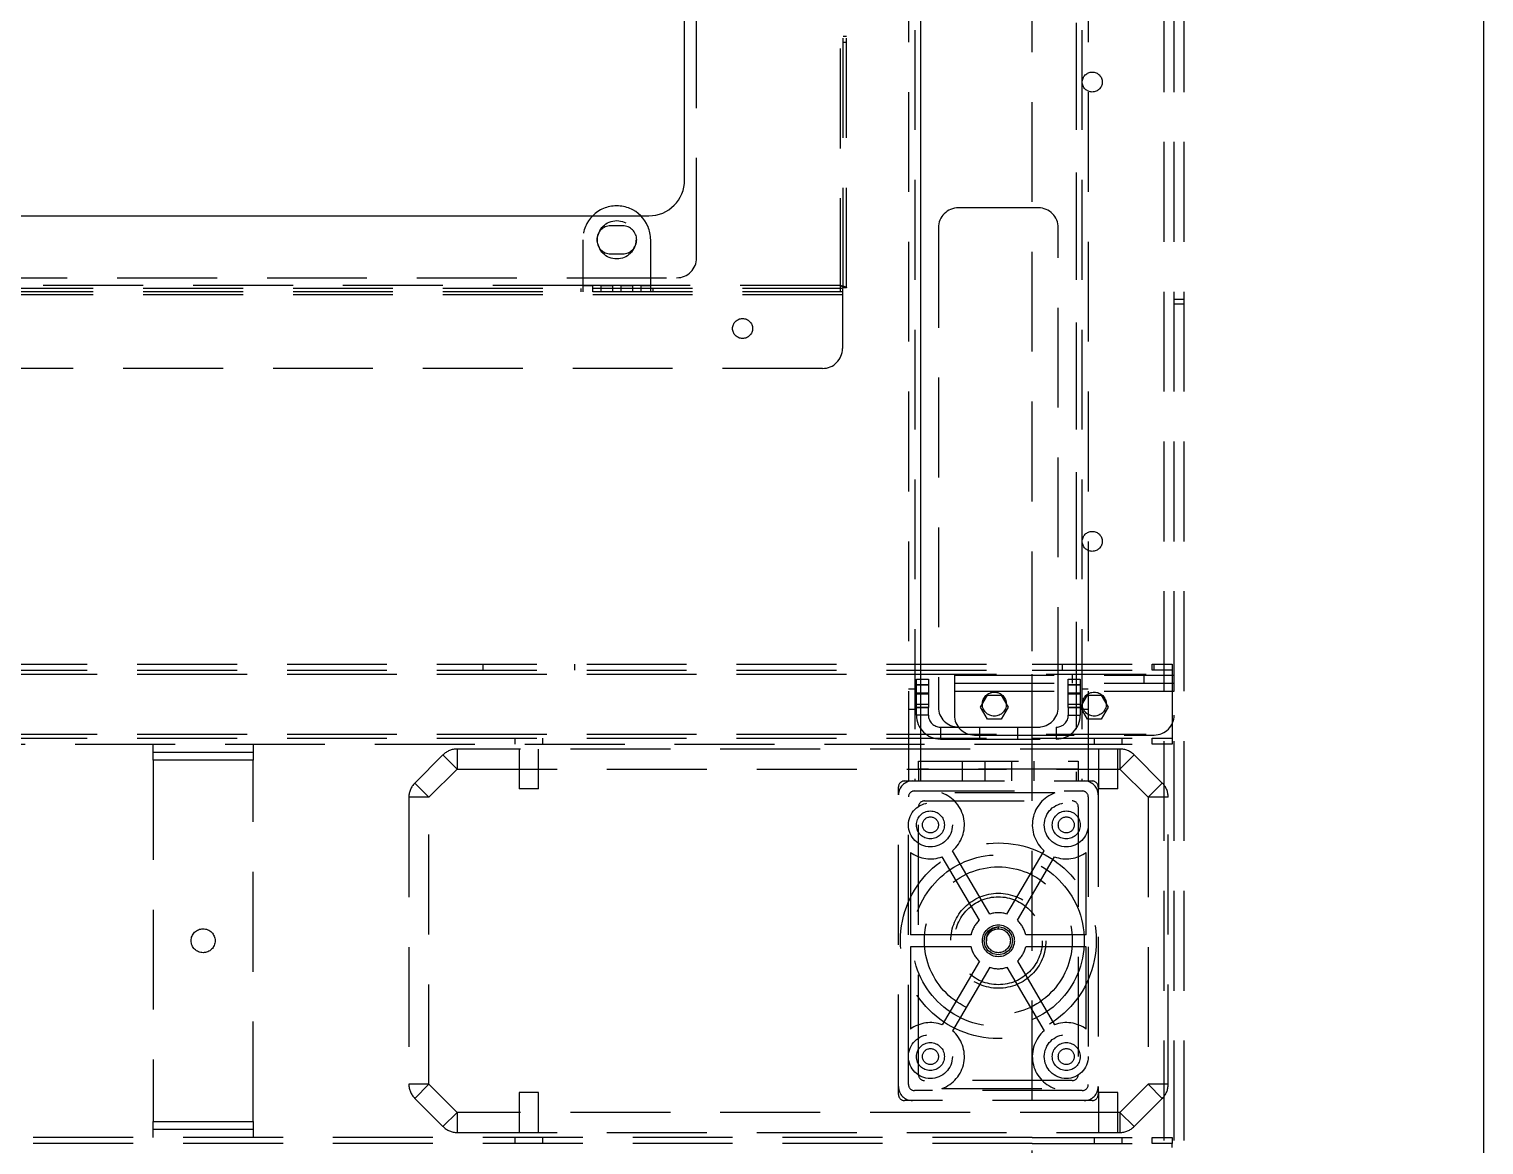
# Model space of a CAD drawing. Header units: millimetres. Extents: x -429 to 16771, y -1239 to 5751.
# Drawn here: x 1436 to 1800, y 364.3 to 643.7 of the extents above; entities that cross this region are included whole.
import ezdxf

# ---------------------------------------------------------------- set-up
doc = ezdxf.new("R2010")
doc.units = ezdxf.units.MM
doc.header["$LTSCALE"] = 100
doc.linetypes.add('HIDDEN', pattern=[0.375, 0.25, -0.125])

msp = doc.modelspace()

# ---------------------------------------------------------------- linework, layer by layer
at = {"color": 7, "linetype": 'HIDDEN', "lineweight": -3}
for p, q in [((1657.6, 1243.4), (1657.6, 455.4)), ((1659, 1243.4), (1659, 455.4)), ((1659, 1243.4), (1659, 455.4)), ((1659, 1243.4), (1659, 455.4)), ((1698, 1243.4), (1698, 455.4)), ((1698, 1243.4), (1698, 455.4)), ((1698, 1243.4), (1698, 455.4)), ((1699.4, 1243.4), (1699.4, 455.4)), ((1698, 832.72), (1698, 455.4)), ((1656, 815.4), (1656, 455.4)), ((1659, 815.4), (1659, 455.4)), ((1701, 815.4), (1701, 455.4)), ((1720, 65.4), (1720, 765.4)), ((1720, 65.4), (1720, 765.4)), ((1722.5, 65.4), (1722.5, 765.4)), ((1725, 65.4), (1725, 765.4)), ((1687, 75.4), (1687, 755.4)), ((1638.9, 751.3), (1638.9, 579.5)), ((1638.9, 751.3), (1638.9, 579.5)), ((1639.7, 578.9), (1639.7, 751.9)), ((1640.5, 578.9), (1640.5, 751.9)), ((1603, 586.4), (1603, 744.4)), ((1639.7, 641.92), (1640.5, 641.92)), ((1639.7, 640.42), (1640.5, 640.42)), ((1688.5, 598.9), (1668.5, 598.9)), ((1584.5, 594.4), (1581.5, 594.4)), ((1663.5, 593.9), (1663.5, 473.9)), ((1693.5, 473.9), (1693.5, 593.9)), ((1574.5, 590.9), (1574.5, 579.5)), ((1591.5, 579.5), (1591.5, 590.9)), ((1581.5, 587.4), (1584.5, 587.4)), ((1158, 581.4), (1598, 581.4)), ((1577, 579.5), (1384, 579.5)), ((1577, 579.5), (1384, 579.5)), ((1577, 579.5), (1574.5, 579.5)), ((1574.5, 579.5), (1574.5, 577.9)), ((1574.5, 579.5), (1577, 579.5)), ((1579, 579.5), (1577, 579.5)), ((1577, 577.9), (1577, 579.5)), ((1582, 579.5), (1579, 579.5)), ((1579, 579.5), (1579, 577.9)), ((1579, 579.5), (1582, 579.5)), ((1582, 579.5), (1579, 579.5)), ((1582, 579.5), (1579, 579.5)), ((1584, 579.5), (1582, 579.5)), ((1582, 577.9), (1582, 579.5)), ((1587, 579.5), (1584, 579.5)), ((1584, 579.5), (1584, 577.9)), ((1584, 579.5), (1587, 579.5)), ((1587, 579.5), (1584, 579.5)), ((1587, 579.5), (1584, 579.5)), ((1589, 579.5), (1587, 579.5)), ((1587, 577.9), (1587, 579.5)), ((1591.5, 579.5), (1589, 579.5)), ((1589, 579.5), (1589, 577.9)), ((1589, 579.5), (1591.5, 579.5)), ((1638.9, 579.5), (1589, 579.5)), ((1638.9, 579.5), (1589, 579.5)), ((1591.5, 577.9), (1591.5, 579.5)), ((1638.9, 579.5), (1638.9, 578.7)), ((1640.5, 578.9), (1639.7, 578.9)), ((1639.5, 578.7), (1116.5, 578.7)), ((1639.5, 577.9), (1116.5, 577.9)), ((1639.5, 577.1), (1116.5, 577.1)), ((1639.5, 577.1), (1116.5, 577.1)), ((1574, 578.7), (1574, 577.9)), ((1592, 578.7), (1592, 577.9)), ((1638.9, 578.7), (1638.9, 577.9)), ((1639.5, 578.7), (1639.5, 577.1)), ((1639.5, 577.1), (1639.5, 563.7)), ((1725, 575.98), (1722.5, 575.98)), ((1722.5, 574.83), (1725, 574.83)), ((1634.5, 558.7), (1121.5, 558.7)), ((113, 484.65), (1687, 484.65)), ((1549.5, 484.65), (1549.5, 483.15)), ((1572.5, 483.15), (1572.5, 484.65)), ((1687, 484.65), (1717, 484.65)), ((1694.5, 484.65), (1694.5, 483.15)), ((1717, 483.15), (1717, 484.65)), ((1717, 484.65), (1722, 484.65)), ((1717.5, 483.15), (1717.5, 484.65)), ((1722, 484.65), (1722, 483.15)), ((78, 482.15), (1722, 482.15)), ((78, 482.15), (1722, 482.15)), ((113, 483.15), (1687, 483.15)), ((113, 482.15), (1687, 482.15)), ((113, 482.15), (1687, 482.15)), ((1658, 480.9), (1661, 480.9)), ((1658, 479.44), (1658, 480.9)), ((1661, 480.9), (1661, 479.44)), ((1667.5, 481.9), (1722.5, 481.9)), ((1667.5, 481.9), (1667.5, 477.9)), ((1687, 483.15), (1717, 483.15)), ((1687, 467.15), (1687, 482.15)), ((1696, 480.9), (1699, 480.9)), ((1696, 479.44), (1696, 480.9)), ((1697, 481.9), (1697, 479.9)), ((1699, 480.9), (1699, 479.44)), ((1715, 479.9), (1715, 481.9)), ((1722, 483.15), (1717, 483.15)), ((1722, 483.15), (1722, 482.15)), ((1722, 482.15), (1722, 467.15)), ((1657.6, 478.4), (1656, 478.4)), ((1661, 479.44), (1658, 479.44)), ((1658, 477.37), (1658, 479.44)), ((1658, 479.44), (1661, 479.44)), ((1658, 477.37), (1661, 477.37)), ((1658, 473.83), (1658, 477.37)), ((1661, 477.37), (1658, 477.37)), ((1661, 477.15), (1658, 477.15)), ((1661, 479.44), (1661, 477.37)), ((1661, 477.37), (1661, 473.83)), ((1667.5, 479.9), (1722.5, 479.9)), ((1667.5, 477.9), (1722.5, 477.9)), ((1667.5, 477.9), (1667.5, 471.9)), ((1667.5, 477.9), (1722.5, 477.9)), ((1667.5, 477.9), (1722.5, 477.9)), ((1667.5, 477.9), (1722.5, 477.9)), ((1674.03, 473.9), (1675.77, 476.9)), ((1675.77, 476.9), (1679.23, 476.9)), ((1679.23, 476.9), (1680.96, 473.9)), ((1699, 479.44), (1696, 479.44)), ((1696, 477.37), (1696, 479.44)), ((1696, 479.44), (1699, 479.44)), ((1696, 473.83), (1696, 477.37)), ((1696, 477.37), (1699, 477.37)), ((1699, 477.37), (1696, 477.37)), ((1699, 477.15), (1696, 477.15)), ((1699, 479.44), (1699, 477.37)), ((1699, 477.37), (1699, 473.83)), ((1699.03, 473.9), (1700.77, 476.9)), ((1701, 478.4), (1699.4, 478.4)), ((1700.77, 476.9), (1704.23, 476.9)), ((1704.23, 476.9), (1705.96, 473.9)), ((1656, 473.4), (1657.6, 473.4)), ((1658, 474.65), (1661, 474.65)), ((1661, 473.83), (1658, 473.83)), ((1658, 471.9), (1658, 473.83)), ((1658, 473.83), (1661, 473.83)), ((1661, 471.9), (1661, 473.83)), ((1675.77, 470.9), (1674.03, 473.9)), ((1680.96, 473.9), (1679.23, 470.9)), ((1696, 474.65), (1699, 474.65)), ((1699, 473.83), (1696, 473.83)), ((1696, 473.83), (1696, 471.9)), ((1696, 473.83), (1699, 473.83)), ((1699, 473.83), (1699, 471.9)), ((1700.77, 470.9), (1699.03, 473.9)), ((1699.4, 473.4), (1701, 473.4)), ((1705.96, 473.9), (1704.23, 470.9)), ((1661, 471.9), (1658, 471.9)), ((1661, 471.9), (1658, 471.9)), ((1679.23, 470.9), (1675.77, 470.9)), ((1696, 471.9), (1699, 471.9)), ((1696, 471.9), (1699, 471.9)), ((1704.23, 470.9), (1700.77, 470.9)), ((78, 467.15), (1722, 467.15)), ((78, 467.15), (1722, 467.15)), ((113, 467.15), (1687, 467.15)), ((113, 467.15), (1687, 467.15)), ((113, 466.15), (1687, 466.15)), ((1557.5, 466.15), (1557.5, 464.65)), ((1564.5, 464.65), (1564.5, 466.15)), ((1664, 468.9), (1664, 465.9)), ((1664, 468.9), (1693, 468.9)), ((1664, 468.9), (1664, 465.9)), ((1672.5, 466.9), (1717.5, 466.9)), ((1673.75, 468.9), (1673.75, 465.9)), ((1683.25, 468.9), (1683.25, 465.9)), ((1687, 466.15), (1717, 466.15)), ((1693, 468.9), (1693, 465.9)), ((1693, 468.9), (1693, 465.9)), ((1702.5, 466.15), (1702.5, 464.65)), ((1709.5, 464.65), (1709.5, 466.15)), ((1717, 464.65), (1717, 466.15)), ((1717, 466.15), (1722, 466.15)), ((1722, 467.15), (1722, 466.15)), ((1722, 466.15), (1722, 464.65)), ((1110, 464.65), (1687, 464.65)), ((1467, 460.65), (1467, 464.65)), ((1467, 462.65), (1492, 462.65)), ((1492, 464.65), (1492, 460.65)), ((1708.93, 463.4), (1543.07, 463.4)), ((1543.07, 463.4), (1543.07, 458.4)), ((1558.6, 463.4), (1558.6, 453.4)), ((1563.4, 453.4), (1563.4, 463.4)), ((1664, 465.9), (1693, 465.9)), ((1687, 464.65), (1717, 464.65)), ((1703.6, 463.4), (1703.6, 453.4)), ((1708.4, 453.4), (1708.4, 463.4)), ((1708.93, 463.4), (1708.93, 458.4)), ((1722, 464.65), (1717, 464.65)), ((1492, 460.65), (1467, 460.65)), ((1467, 460.65), (1467, 370.15)), ((1492, 460.65), (1467, 460.65)), ((1492, 370.15), (1492, 460.65)), ((1539.53, 461.94), (1532.46, 454.87)), ((1539.53, 461.94), (1543.07, 458.4)), ((1658.5, 460.4), (1698.5, 460.4)), ((1658.5, 458.4), (1658.5, 460.4)), ((1669.5, 455.4), (1669.5, 460.4)), ((1675.1, 460.4), (1675.1, 455.4)), ((1681.9, 455.4), (1681.9, 460.4)), ((1687.5, 455.4), (1687.5, 460.4)), ((1698.5, 460.4), (1698.5, 458.4)), ((1712.46, 461.94), (1708.93, 458.4)), ((1719.53, 454.87), (1712.46, 461.94)), ((1536, 451.33), (1543.07, 458.4)), ((1543.07, 458.4), (1708.93, 458.4)), ((1655, 455.4), (1702, 455.4)), ((1658.5, 458.4), (1658.5, 455.4)), ((1698.5, 458.4), (1658.5, 458.4)), ((1698.5, 458.4), (1698.5, 455.4)), ((1708.93, 458.4), (1716, 451.33)), ((1532.46, 454.87), (1536, 451.33)), ((1563.4, 453.4), (1558.6, 453.4)), ((1653.5, 376.9), (1653.5, 453.9)), ((1657.5, 452.9), (1699.5, 452.9)), ((1692.63, 452.4), (1664.37, 452.4)), ((1703.5, 453.9), (1703.5, 376.9)), ((1708.4, 453.4), (1703.6, 453.4)), ((1719.53, 454.87), (1716, 451.33)), ((1531, 451.33), (1531, 379.47)), ((1536, 451.33), (1531, 451.33)), ((1536, 379.47), (1536, 451.33)), ((1656, 379.4), (1656, 451.4)), ((1658.5, 381.9), (1658.5, 448.9)), ((1660, 450.4), (1697, 450.4)), ((1698.5, 448.9), (1698.5, 381.9)), ((1701, 451.4), (1701, 379.4)), ((1721, 451.33), (1716, 451.33)), ((1716, 451.33), (1716, 379.47)), ((1721, 379.47), (1721, 451.33)), ((1656.5, 437.53), (1656.5, 416.9)), ((1676.34, 422.06), (1667.02, 437.94)), ((1680.66, 422.06), (1689.97, 437.94)), ((1700.5, 416.9), (1700.5, 437.53)), ((1673.75, 420.54), (1664.44, 436.43)), ((1683.25, 420.54), (1692.56, 436.43)), ((1678.5, 418.4), (1678.5, 418.94)), ((1671.66, 416.9), (1656.5, 416.9)), ((1700.5, 416.9), (1685.34, 416.9)), ((1671.66, 413.9), (1656.5, 413.9)), ((1656.5, 413.9), (1656.5, 393.28)), ((1700.5, 413.9), (1685.34, 413.9)), ((1700.5, 393.28), (1700.5, 413.9)), ((1673.75, 410.26), (1664.44, 394.38)), ((1676.34, 408.75), (1667.02, 392.86)), ((1680.66, 408.75), (1689.97, 392.86)), ((1683.25, 410.26), (1692.56, 394.38)), ((1536, 379.47), (1531, 379.47)), ((1536, 379.47), (1532.46, 375.94)), ((1543.07, 372.4), (1536, 379.47)), ((1697, 380.4), (1660, 380.4)), ((1716, 379.47), (1708.93, 372.4)), ((1721, 379.47), (1716, 379.47)), ((1716, 379.47), (1719.53, 375.94)), ((1532.46, 375.94), (1539.53, 368.87)), ((1563.4, 377.4), (1558.6, 377.4)), ((1558.6, 377.4), (1558.6, 367.4)), ((1563.4, 367.4), (1563.4, 377.4)), ((1702, 375.4), (1655, 375.4)), ((1699.5, 377.9), (1657.5, 377.9)), ((1664.37, 378.4), (1692.63, 378.4)), ((1708.4, 377.4), (1703.6, 377.4)), ((1703.6, 377.4), (1703.6, 367.4)), ((1708.4, 367.4), (1708.4, 377.4)), ((1712.46, 368.87), (1719.53, 375.94)), ((1543.07, 372.4), (1539.53, 368.87)), ((1543.07, 372.4), (1543.07, 367.4)), ((1708.93, 372.4), (1543.07, 372.4)), ((1708.93, 372.4), (1712.46, 368.87)), ((1708.93, 372.4), (1708.93, 367.4)), ((1467, 370.15), (1492, 370.15)), ((1467, 366.15), (1467, 370.15)), ((1467, 370.15), (1492, 370.15)), ((1492, 368.15), (1467, 368.15)), ((1492, 370.15), (1492, 366.15)), ((1687, 364.65), (113, 364.65)), ((1687, 366.15), (1110, 366.15)), ((1543.07, 367.4), (1708.93, 367.4)), ((1557.5, 366.15), (1557.5, 364.65)), ((1564.5, 364.65), (1564.5, 366.15)), ((1687, 366.15), (1717, 366.15)), ((1687, 364.65), (1717, 364.65)), ((1702.5, 366.15), (1702.5, 364.65)), ((1709.5, 364.65), (1709.5, 366.15)), ((1717, 364.65), (1717, 366.15)), ((1717, 366.15), (1722, 366.15)), ((1722, 364.65), (1717, 364.65)), ((1722, 366.15), (1722, 364.65)), ((1722, 363.65), (1722, 364.65))]:
    msp.add_line(p, q, dxfattribs=at)
at = {"color": 7, "linetype": 'Continuous', "lineweight": -3}
for p, q in [((1800, 65.4), (1800, 765.4)), ((1600, 605.9), (1600, 724.9)), ((1165, 596.9), (1591, 596.9))]:
    msp.add_line(p, q, dxfattribs=at)
at = {"color": 7, "linetype": 'HIDDEN', "lineweight": -3, "flags": 128}
msp.add_lwpolyline([(1678.5, 418.94), (1679.85, 418.67), (1681, 417.91), (1681.77, 416.76), (1682.04, 415.4), (1681.77, 414.05), (1681, 412.9), (1679.85, 412.13), (1678.5, 411.86), (1677.14, 412.13), (1675.99, 412.9), (1675.23, 414.05), (1674.96, 415.4), (1675.23, 416.76), (1675.99, 417.91), (1677.14, 418.67), (1678.5, 418.94), (1678.5, 418.94)], dxfattribs=at)
msp.add_lwpolyline([(1678.5, 418.94), (1679.85, 418.67), (1681, 417.91), (1681.77, 416.76), (1682.04, 415.4), (1681.77, 414.05), (1681, 412.9), (1679.85, 412.13), (1678.5, 411.86), (1677.14, 412.13), (1675.99, 412.9), (1675.23, 414.05), (1674.96, 415.4), (1675.23, 416.76), (1675.99, 417.91), (1677.14, 418.67), (1678.5, 418.94), (1678.5, 418.94)], dxfattribs=at)
at = {"color": 7, "linetype": 'HIDDEN', "lineweight": -3}
for centre, radius in [((1702, 630.4), 2.5), ((1583, 590.9), 4.8), ((1614.5, 568.7), 2.5), ((1702, 515.4), 2.5), ((1677.5, 474.65), 3), ((1702.5, 474.65), 3), ((1661.5, 444.4), 5.5), ((1661.5, 444.4), 3.5), ((1695.5, 444.4), 5.5), ((1695.5, 444.4), 3.5), ((1661.5, 444.4), 2), ((1695.5, 444.4), 2), ((1678.5, 415.4), 24.5), ((1678.5, 415.4), 21.5), ((1678.5, 415.4), 18.5), ((1678.5, 415.4), 11.9), ((1678.5, 415.4), 11), ((1678.5, 415.4), 4), ((1479.5, 415.4), 3), ((1678.5, 415.4), 3), ((1661.5, 386.4), 5.5), ((1661.5, 386.4), 3.5), ((1695.5, 386.4), 5.5), ((1695.5, 386.4), 3.5), ((1661.5, 386.4), 2), ((1695.5, 386.4), 2)]:
    msp.add_circle(centre, radius, dxfattribs=at)
at = {"color": 7, "linetype": 'Continuous', "lineweight": -3}
msp.add_arc((1591, 605.9), 9, 270, 0, dxfattribs=at)
at = {"color": 7, "linetype": 'HIDDEN', "lineweight": -3}
for centre, radius, start, end in [((1583, 590.9), 8.5, 0, 180), ((1668.5, 593.9), 5, 90, 180), ((1688.5, 593.9), 5, 0, 90), ((1581.5, 590.9), 3.5, 90, 270), ((1584.5, 590.9), 3.5, 270, 90), ((1598, 586.4), 5, 270, 0), ((1634.5, 563.7), 5, 270, 0), ((1668.5, 473.9), 5, 180, 270), ((1688.5, 473.9), 5, 270, 0), ((1664, 471.9), 6, 180, 270), ((1664, 471.9), 3, 180, 270), ((1672.5, 471.9), 5, 180, 270), ((1693, 471.9), 6, 270, 0), ((1693, 471.9), 3, 270, 0), ((1717.5, 471.9), 5, 270, 0), ((1543.07, 458.4), 5, 90, 135), ((1708.93, 458.4), 5, 45, 90), ((1655, 453.9), 1.5, 90, 180), ((1657, 451.9), 3.5, 90, 180), ((1700, 451.9), 3.5, 0, 90), ((1702, 453.9), 1.5, 0, 90), ((1536, 451.33), 5, 135, 180), ((1657.5, 451.4), 1.5, 90, 180), ((1661.5, 444.4), 8.5, 310.5434, 70.2501), ((1695.5, 444.4), 8.5, 109.7499, 229.4566), ((1699.5, 451.4), 1.5, 0, 90), ((1716, 451.33), 5, 0, 45), ((1660, 448.9), 1.5, 90, 180), ((1697, 448.9), 1.5, 0, 90), ((1661.5, 444.4), 8.5, 233.9681, 290.2149), ((1695.5, 444.4), 8.5, 249.7851, 306.0319), ((1678.5, 415.4), 7, 71.9945, 108.0055), ((1678.5, 415.4), 7, 132.7528, 167.6264), ((1678.5, 415.4), 7, 12.3736, 47.2472), ((1678.5, 415.4), 7, 192.3736, 227.2472), ((1678.5, 415.4), 7, 312.7528, 347.6264), ((1678.5, 415.4), 7, 251.9945, 288.0055), ((1661.5, 386.4), 8.5, 69.7851, 126.0319), ((1695.5, 386.4), 8.5, 53.9681, 110.2149), ((1661.5, 386.4), 8.5, 289.7499, 49.4566), ((1695.5, 386.4), 8.5, 130.5434, 250.2501), ((1536, 379.47), 5, 180, 225), ((1657, 378.9), 3.5, 180, 270), ((1657.5, 379.4), 1.5, 180, 270), ((1660, 381.9), 1.5, 180, 270), ((1697, 381.9), 1.5, 270, 0), ((1699.5, 379.4), 1.5, 270, 0), ((1700, 378.9), 3.5, 270, 0), ((1716, 379.47), 5, 315, 0), ((1655, 376.9), 1.5, 180, 270), ((1702, 376.9), 1.5, 270, 0), ((1543.07, 372.4), 5, 225, 270), ((1708.93, 372.4), 5, 270, 315)]:
    msp.add_arc(centre, radius, start, end, dxfattribs=at)
for points, knots in [([(1638.9, 579.5), (1639.08, 579.46), (1639.45, 579.37), (1639.94, 579.24), (1640.31, 579.11), (1640.48, 578.99), (1640.49, 578.93), (1640.5, 578.9)], [0, 0, 0, 0, 0.220743, 0.441506, 0.662269, 0.883032, 1, 1, 1, 1]), ([(1678.5, 418.84), (1678.13, 418.77), (1677.39, 418.64), (1676.44, 418), (1675.77, 417.11), (1675.48, 416.19), (1675.49, 415.62), (1675.5, 415.4)], [0, 0, 0, 0, 0.220659, 0.441326, 0.661891, 0.873003, 1, 1, 1, 1])]:
    msp.add_open_spline(points, degree=3, knots=knots, dxfattribs=at)
msp.add_open_spline([(1638.9, 579.5), (1639, 579.45), (1639.21, 579.35), (1639.48, 579.2), (1639.66, 579.05), (1639.69, 578.95), (1639.7, 578.9)], degree=3, dxfattribs=at)

doc.saveas('drawing.dxf')
